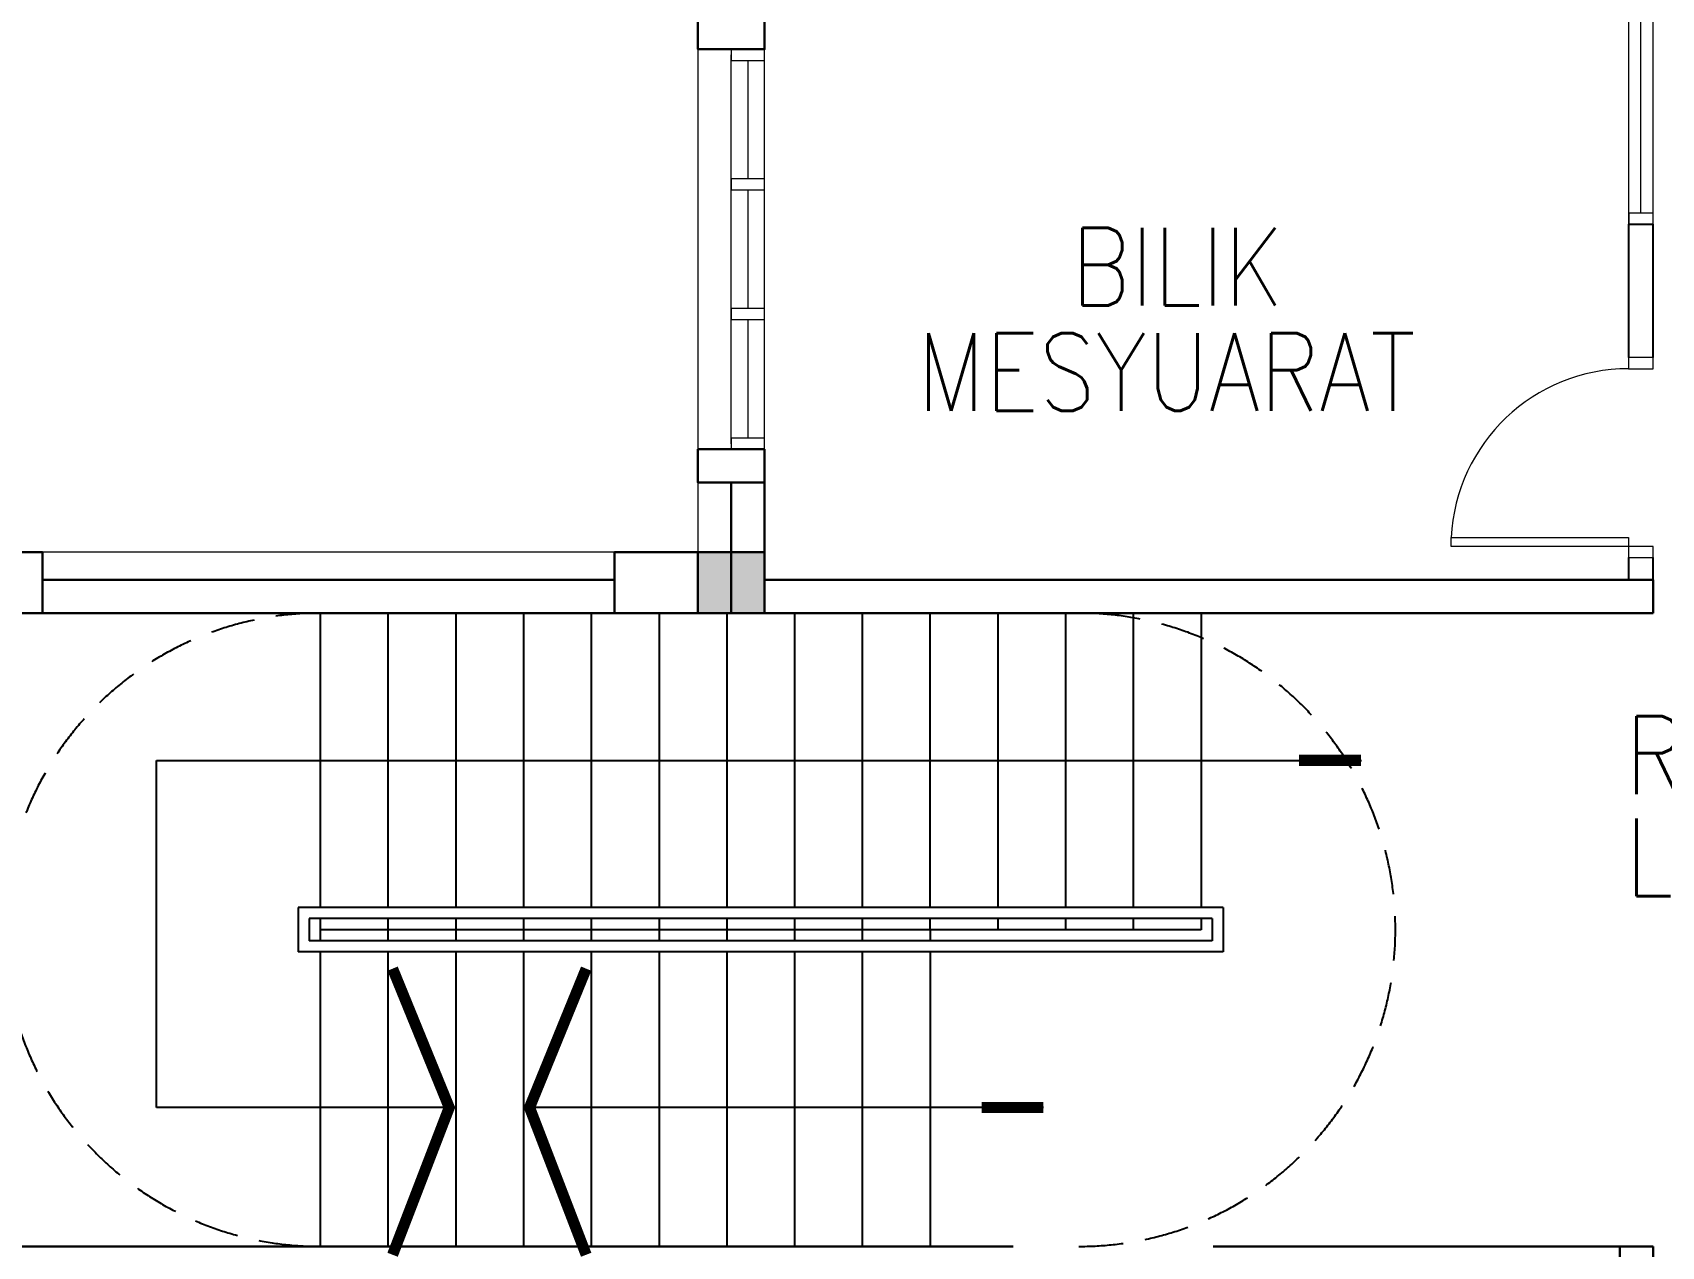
# Model space of a CAD drawing. Header units: inches. Extents: x 14 to 94880, y -4 to 65361.
# Drawn here: x 15920 to 23253, y 31773 to 37236 of the extents above; entities that cross this region are included whole.
import ezdxf
from ezdxf.enums import TextEntityAlignment as Align

# ---------------------------------------------------------------- set-up
doc = ezdxf.new("R2010")
doc.units = ezdxf.units.IN
doc.header["$MEASUREMENT"] = 0
doc.linetypes.add('HIDDEN', pattern=[0.375, 0.25, -0.125])
for name, color, linetype, lineweight in [('COLUMN', 8, 'Continuous', 30), ('DOOR', 8, 'Continuous', 20), ('LW', 8, 'Continuous', 20), ('t3', 8, 'Continuous', 25), ('wall', 8, 'Continuous', 30), ('WIN', 8, 'Continuous', 18)]:
    doc.layers.add(name, color=color, linetype=linetype, lineweight=lineweight)
doc.layers.add('partition', color=8, linetype='Continuous')
doc.layers.add('stair', color=8, linetype='Continuous')
doc.styles.add('LAILA', font='romans.shx', dxfattribs={"width": 0.85})

# ---------------------------------------------------------------- blocks, each defined once
blk = doc.blocks.new('dr16')
at = {"layer": 'DOOR', "color": 1}
blk.add_line((-2409712.2, -909070.8), (-2409602.2, -909070.8), dxfattribs=at)
for points in [[(-2409712.2, -909070.8), (-2409602.2, -909070.8), (-2409602.2, -909020.8), (-2409712.2, -909020.8)], [(-2410511.2, -909830.8), (-2409712.2, -909830.8), (-2409712.2, -909870.8), (-2410511.2, -909870.8)], [(-2409712.2, -909920.8), (-2409602.2, -909920.8), (-2409602.2, -909870.8), (-2409712.2, -909870.8)]]:
    blk.add_lwpolyline(points, close=True, dxfattribs=at)
at = {"layer": 'DOOR', "color": 9}
blk.add_arc((-2409712.2, -909870.8), 800, 90, 177.13402, dxfattribs=at)

msp = doc.modelspace()

# ---------------------------------------------------------------- hatches: boundary and pattern name
at = {"layer": 'COLUMN'}
msp.add_hatch(color=256, dxfattribs=at).paths.add_polyline_path([(18915.2, 34898.4), (19215.2, 34898.4), (19215.2, 34623.4), (18915.2, 34623.4)])

# ---------------------------------------------------------------- linework, layer by layer
msp.add_lwpolyline([(18915.2, 34898.4), (19215.2, 34898.4), (19215.2, 34623.4), (18915.2, 34623.4)], close=True, dxfattribs=at)
msp.add_lwpolyline([(18915.2, 34898.4), (19215.2, 34898.4), (19215.2, 34623.4), (18915.2, 34623.4)], close=True, dxfattribs=at)
at = {"layer": 'LW'}
for p, q in [((18915.2, 37160.9), (18915.2, 35360.9)), ((18915.2, 35210.9), (18915.2, 34773.4))]:
    msp.add_line(p, q, dxfattribs=at)
at = {"layer": 'LW', "linetype": 'HIDDEN', "ltscale": 1200}
msp.add_line((18540.2, 34898.4), (15965.2, 34898.4), dxfattribs=at)
at = {"layer": 'partition'}
for p, q in [((23105.2, 35773.4), (23105.2, 36373.4)), ((23105.2, 36373.4), (23215.2, 36373.4)), ((23215.2, 35773.4), (23215.2, 36373.4)), ((23105.2, 34773.4), (23105.2, 34873.4)), ((23215.2, 34773.4), (23215.2, 34873.4))]:
    msp.add_line(p, q, dxfattribs=at)
at = {"layer": 'stair'}
for p, q in [((17215.2, 34623.4), (17215.2, 33298.4)), ((17520.2, 34623.4), (17520.2, 33298.4)), ((17825.2, 34623.4), (17825.2, 33298.4)), ((18130.2, 34623.4), (18130.2, 33298.4)), ((18435.2, 34623.4), (18435.2, 33298.4)), ((18740.2, 34623.4), (18740.2, 33298.4)), ((19045.2, 34623.4), (19045.2, 33298.4)), ((19350.2, 34623.4), (19350.2, 33298.4)), ((19655.2, 34623.4), (19655.2, 33298.4)), ((19960.2, 33298.4), (19960.2, 34623.4)), ((20265.2, 34623.4), (20265.2, 33298.4)), ((20570.2, 34623.4), (20570.2, 33298.4)), ((20875.2, 34623.4), (20875.2, 33298.4)), ((21180.2, 34623.4), (21180.2, 33298.4)), ((16477.7, 32398.4), (16477.7, 33960.9)), ((16477.7, 33960.9), (21902.2, 33960.9)), ((17115.2, 33298.4), (17115.2, 33098.4)), ((21280.2, 33298.4), (17115.2, 33298.4)), ((21280.2, 33298.4), (21280.2, 33098.4)), ((17165.2, 33248.4), (17165.2, 33148.4)), ((21230.2, 33248.4), (17165.2, 33248.4)), ((17215.2, 33248.4), (17215.2, 33148.4)), ((17520.2, 33248.4), (17520.2, 33148.4)), ((17825.2, 33248.4), (17825.2, 33148.4)), ((18130.2, 33248.4), (18130.2, 33148.4)), ((18435.2, 33248.4), (18435.2, 33148.4)), ((18740.2, 33248.4), (18740.2, 33198.4)), ((19045.2, 33248.4), (19045.2, 33198.4)), ((19350.2, 33248.4), (19350.2, 33198.4)), ((19655.2, 33248.4), (19655.2, 33198.4)), ((19960.2, 33198.4), (19960.2, 33248.4)), ((20265.2, 33248.4), (20265.2, 33198.4)), ((20570.2, 33248.4), (20570.2, 33198.4)), ((20875.2, 33248.4), (20875.2, 33198.4)), ((21180.2, 33248.4), (21180.2, 33198.4)), ((21230.2, 33248.4), (21230.2, 33148.4)), ((21230.2, 33148.4), (17165.2, 33148.4)), ((21180.2, 33198.4), (17215.2, 33198.4)), ((18740.2, 33198.4), (18740.2, 33148.4)), ((19045.2, 33198.4), (19045.2, 33148.4)), ((19350.2, 33198.4), (19350.2, 33148.4)), ((19655.2, 33198.4), (19655.2, 33148.4)), ((19960.2, 33198.4), (19960.2, 33148.4)), ((21280.2, 33098.4), (17115.2, 33098.4)), ((17215.2, 33098.4), (17215.2, 31773.4)), ((17520.2, 33098.4), (17520.2, 31773.4)), ((17825.2, 33098.4), (17825.2, 31773.4)), ((18130.2, 33098.4), (18130.2, 31773.4)), ((18435.2, 33098.4), (18435.2, 31773.4)), ((18740.2, 33098.4), (18740.2, 31773.4)), ((19045.2, 33098.4), (19045.2, 31773.4)), ((19350.2, 33098.4), (19350.2, 31773.4)), ((19655.2, 33098.4), (19655.2, 31773.4)), ((19960.2, 33098.4), (19960.2, 31773.4)), ((17825.2, 32398.4), (16477.7, 32398.4)), ((20471.3, 32398.4), (18130.2, 32398.4))]:
    msp.add_line(p, q, dxfattribs=at)
at = {"layer": 'stair', "const_width": 50}
for points in [[(21900.4, 33960.9), (21621.6, 33960.9)], [(17541, 33023.4), (17796, 32398.4), (17541, 31735.9)], [(18412.4, 33023.4), (18157.4, 32398.4), (18412.4, 31735.9)], [(20470.8, 32398.4), (20192, 32398.4)]]:
    msp.add_lwpolyline(points, dxfattribs=at)
at = {"layer": 'stair', "linetype": 'HIDDEN', "ltscale": 800}
for centre, start, end in [((17215.2, 33198.4), 90, 270), ((20630.2, 33198.4), 270, 90)]:
    msp.add_arc(centre, 1425, start, end, dxfattribs=at)
at = {"layer": 'wall'}
for p, q in [((19215.2, 37160.9), (19215.2, 37748.4)), ((19215.2, 35360.9), (19215.2, 34773.4)), ((19065.2, 35210.9), (19065.2, 34773.4)), ((15440.2, 34898.4), (15965.2, 34898.4)), ((15440.2, 34898.4), (15965.2, 34898.4)), ((15965.2, 34623.4), (15965.2, 34898.4)), ((15965.2, 34623.4), (15965.2, 34898.4)), ((18540.2, 34623.4), (18540.2, 34898.4)), ((18540.2, 34898.4), (19215.2, 34898.4)), ((18540.2, 34623.4), (18540.2, 34898.4)), ((18540.2, 34898.4), (19215.2, 34898.4)), ((18540.2, 34773.4), (15965.2, 34773.4)), ((18540.2, 34773.4), (15965.2, 34773.4)), ((18540.2, 34773.4), (15965.2, 34773.4)), ((19065.2, 34773.4), (19065.2, 34623.4)), ((19065.2, 34773.4), (19065.2, 34623.4)), ((19065.2, 34773.4), (19065.2, 34623.4)), ((23215.2, 34773.4), (19215.2, 34773.4)), ((19215.2, 34773.4), (19215.2, 34623.4)), ((19215.2, 34773.4), (19215.2, 34623.4)), ((23215.2, 34623.4), (23215.2, 34773.4)), ((23215.2, 34623.4), (15565.2, 34623.4)), ((23215.2, 34623.4), (15790.2, 34623.4)), ((20335.2, 31773.4), (15565.2, 31773.4)), ((20335.2, 31773.4), (15565.2, 31773.4)), ((23215.2, 31773.4), (21235.2, 31773.4)), ((23065.2, 31148.4), (23065.2, 31773.4)), ((23215.2, 31148.4), (23215.2, 31773.4))]:
    msp.add_line(p, q, dxfattribs=at)
for points in [[(19215.2, 37310.9), (19215.2, 37160.9), (18915.2, 37160.9), (18915.2, 37310.9)], [(19215.2, 35360.9), (19215.2, 35210.9), (18915.2, 35210.9), (18915.2, 35360.9)]]:
    msp.add_lwpolyline(points, close=True, dxfattribs=at)
at = {"layer": 'WIN'}
for p, q in [((23105.2, 36373.4), (23105.2, 37423.4)), ((23215.2, 36373.4), (23215.2, 37423.4)), ((23160.2, 36423.4), (23160.2, 37373.4)), ((19065.2, 35385.9), (19065.2, 37135.9)), ((19140.2, 37110.9), (19140.2, 36577.6)), ((19215.2, 35360.9), (19215.2, 37160.9)), ((19140.2, 36527.6), (19140.2, 35994.3)), ((19140.2, 35944.3), (19140.2, 35410.9)), ((18540.2, 34898.4), (15965.2, 34898.4)), ((19215.2, 34623.4), (19215.2, 34898.4)), ((19215.2, 34623.4), (19215.2, 34898.4))]:
    msp.add_line(p, q, dxfattribs=at)
for points in [[(19065.2, 37160.9), (19065.2, 37110.9), (19215.2, 37110.9), (19215.2, 37160.9)], [(19065.2, 36577.6), (19065.2, 36527.6), (19215.2, 36527.6), (19215.2, 36577.6)], [(23215.2, 36423.4), (23105.2, 36423.4), (23105.2, 36373.4), (23215.2, 36373.4)], [(19065.2, 35994.3), (19065.2, 35944.3), (19215.2, 35944.3), (19215.2, 35994.3)], [(19065.2, 35410.9), (19065.2, 35360.9), (19215.2, 35360.9), (19215.2, 35410.9)]]:
    msp.add_lwpolyline(points, close=True, dxfattribs=at)

# ---------------------------------------------------------------- block references
at = {"layer": 'DOOR'}
msp.add_blockref('dr16', (2432817.3, 944794.2), dxfattribs=at)

# ---------------------------------------------------------------- texts
at = {"layer": 't3', "style": 'LAILA', "width": 0.85}
for s, p in [('BILIK', (20595.8, 36357.2)), ('MESYUARAT', (19902.2, 35883.6)), ('R. TANGGA/', (23089.9, 34159.3)), ('LEGAR', (23089.9, 33699.3))]:
    msp.add_text(s, height=350, dxfattribs=at).set_placement(p, align=Align.TOP_LEFT)

doc.saveas('drawing.dxf')
